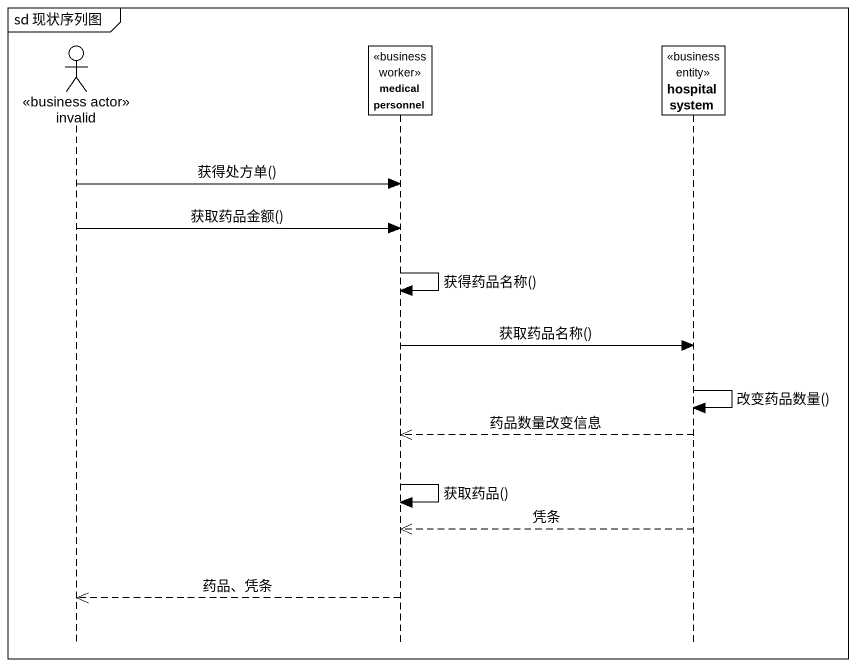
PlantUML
@startuml
mainframe sd 现状序列图
hide footbox
actor invalid <<business actor>>
participant "medical personnel" as medical_personnel <<business worker>>
participant "hospital system" as hospital_system <<business entity>>

invalid -> medical_personnel : 获得处方单()
invalid -> medical_personnel : 获取药品金额()
medical_personnel -> medical_personnel : 获得药品名称()
medical_personnel -> hospital_system : 获取药品名称()
hospital_system -> hospital_system : 改变药品数量()
hospital_system -->> medical_personnel : 药品数量改变信息
medical_personnel -> medical_personnel : 获取药品()
hospital_system -->> medical_personnel : 凭条
medical_personnel -->> invalid : 药品、凭条
@enduml
